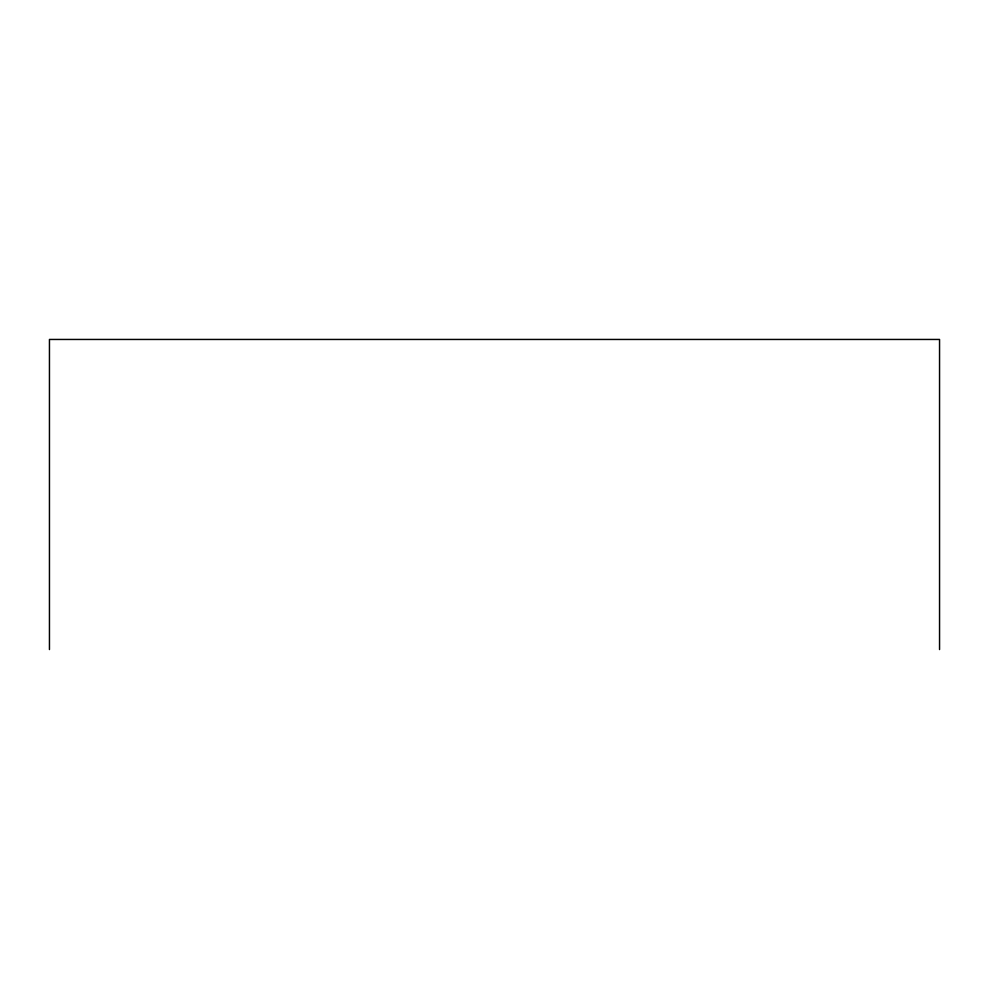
<?xml version="1.0" encoding="UTF-8"?>
<svg xmlns="http://www.w3.org/2000/svg" width="989" height="989" viewBox="0 0 989 989"><rect width="100%" height="100%" fill="white"/><g stroke="black" fill="none" stroke-linecap="round" stroke-linejoin="round"><path stroke-width="1.48" d="M939.55 649.55L939.55 339.45L49.45 339.45L49.45 649.55"/></g></svg>
